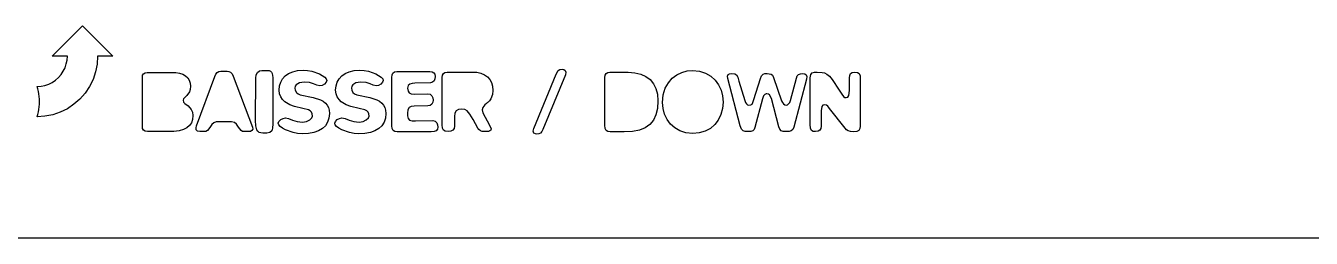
# Model space of a CAD drawing. Header units: metres. Extents: x 1009 to 1353, y 2479 to 2778.
# Drawn here: x 1183.6 to 1268.4, y 2479 to 2493 of the extents above; entities that cross this region are included whole.
import ezdxf

# ---------------------------------------------------------------- set-up
doc = ezdxf.new("R2010")
doc.units = ezdxf.units.M

msp = doc.modelspace()

# ---------------------------------------------------------------- linework, layer by layer
at = {"layer": 'COMPONENT4'}
for p, q in [((1191.256, 2489.596, 0), (1191.276, 2489.745, 0)), ((1191.256, 2486.418, 0), (1191.256, 2489.596, 0)), ((1191.276, 2489.745, 0), (1191.335, 2489.851, 0)), ((1191.335, 2489.851, 0), (1191.434, 2489.915, 0)), ((1191.434, 2489.915, 0), (1191.572, 2489.936, 0)), ((1191.572, 2489.936, 0), (1193.167, 2489.936, 0)), ((1193.167, 2489.936, 0), (1193.46, 2489.922, 0)), ((1193.46, 2489.922, 0), (1193.714, 2489.879, 0)), ((1193.714, 2489.879, 0), (1193.932, 2489.808, 0)), ((1193.932, 2489.808, 0), (1194.112, 2489.708, 0)), ((1194.112, 2489.708, 0), (1194.253, 2489.579, 0)), ((1194.253, 2489.579, 0), (1194.353, 2489.422, 0)), ((1194.833, 2486.406, 0), (1196.041, 2489.667, 0)), ((1196.041, 2489.667, 0), (1196.112, 2489.815, 0)), ((1196.112, 2489.815, 0), (1196.202, 2489.922, 0)), ((1196.202, 2489.922, 0), (1196.311, 2489.985, 0)), ((1196.311, 2489.985, 0), (1196.44, 2490.007, 0)), ((1196.44, 2490.007, 0), (1196.85, 2490.007, 0)), ((1196.85, 2490.007, 0), (1196.97, 2489.991, 0)), ((1196.97, 2489.991, 0), (1197.082, 2489.945, 0)), ((1197.082, 2489.945, 0), (1197.181, 2489.851, 0)), ((1197.181, 2489.851, 0), (1197.261, 2489.69, 0)), ((1197.261, 2489.69, 0), (1198.527, 2486.336, 0)), ((1198.733, 2486.769, 0), (1198.744, 2489.561, 0)), ((1198.744, 2489.561, 0), (1198.775, 2489.778, 0)), ((1198.775, 2489.778, 0), (1198.865, 2489.939, 0)), ((1198.865, 2489.939, 0), (1198.997, 2490.038, 0)), ((1198.997, 2490.038, 0), (1199.155, 2490.071, 0)), ((1199.155, 2490.071, 0), (1199.518, 2490.071, 0)), ((1199.518, 2490.071, 0), (1199.633, 2490.057, 0)), ((1199.633, 2490.057, 0), (1199.72, 2490.015, 0)), ((1199.72, 2490.015, 0), (1199.783, 2489.947, 0)), ((1199.783, 2489.947, 0), (1199.826, 2489.854, 0)), ((1199.826, 2489.854, 0), (1199.864, 2489.596, 0)), ((1199.864, 2489.596, 0), (1199.869, 2489.25, 0)), ((1200.389, 2489.295, 0), (1200.516, 2489.521, 0)), ((1200.516, 2489.521, 0), (1200.691, 2489.711, 0)), ((1200.691, 2489.711, 0), (1200.915, 2489.865, 0)), ((1200.915, 2489.865, 0), (1201.187, 2489.98, 0)), ((1201.187, 2489.98, 0), (1201.506, 2490.053, 0)), ((1201.506, 2490.053, 0), (1201.87, 2490.077, 0)), ((1201.87, 2490.077, 0), (1202.165, 2490.06, 0)), ((1202.165, 2490.06, 0), (1202.451, 2490.009, 0)), ((1202.451, 2490.009, 0), (1202.949, 2489.843, 0)), ((1202.949, 2489.843, 0), (1203.298, 2489.626, 0)), ((1203.298, 2489.626, 0), (1203.397, 2489.513, 0)), ((1203.397, 2489.513, 0), (1203.43, 2489.41, 0)), ((1204.12, 2489.295, 0), (1204.247, 2489.521, 0)), ((1204.247, 2489.521, 0), (1204.422, 2489.711, 0)), ((1204.422, 2489.711, 0), (1204.646, 2489.865, 0)), ((1204.646, 2489.865, 0), (1204.918, 2489.98, 0)), ((1204.918, 2489.98, 0), (1205.237, 2490.053, 0)), ((1205.237, 2490.053, 0), (1205.601, 2490.077, 0)), ((1205.601, 2490.077, 0), (1205.896, 2490.06, 0)), ((1205.896, 2490.06, 0), (1206.181, 2490.009, 0)), ((1206.181, 2490.009, 0), (1206.68, 2489.843, 0)), ((1206.68, 2489.843, 0), (1207.029, 2489.626, 0)), ((1207.029, 2489.626, 0), (1207.128, 2489.513, 0)), ((1207.128, 2489.513, 0), (1207.161, 2489.41, 0)), ((1207.718, 2489.607, 0), (1207.739, 2489.774, 0)), ((1207.718, 2486.424, 0), (1207.718, 2489.607, 0)), ((1207.739, 2489.774, 0), (1207.803, 2489.893, 0)), ((1207.803, 2489.893, 0), (1207.909, 2489.964, 0)), ((1207.909, 2489.964, 0), (1208.058, 2489.988, 0)), ((1208.058, 2489.988, 0), (1210.24, 2489.988, 0)), ((1210.24, 2489.988, 0), (1210.394, 2489.968, 0)), ((1210.394, 2489.968, 0), (1210.504, 2489.909, 0)), ((1210.504, 2489.909, 0), (1210.57, 2489.81, 0)), ((1210.575, 2489.522, 0), (1210.519, 2489.387, 0)), ((1210.57, 2489.81, 0), (1210.592, 2489.671, 0)), ((1210.592, 2489.671, 0), (1210.575, 2489.522, 0)), ((1211.048, 2489.608, 0), (1211.068, 2489.762, 0)), ((1211.048, 2486.477, 0), (1211.048, 2489.608, 0)), ((1211.068, 2489.762, 0), (1211.13, 2489.872, 0)), ((1211.13, 2489.872, 0), (1211.233, 2489.938, 0)), ((1211.233, 2489.938, 0), (1211.377, 2489.96, 0)), ((1211.377, 2489.96, 0), (1213.031, 2489.96, 0)), ((1213.031, 2489.96, 0), (1213.341, 2489.94, 0)), ((1213.341, 2489.94, 0), (1213.613, 2489.882, 0)), ((1213.613, 2489.882, 0), (1213.848, 2489.785, 0)), ((1213.848, 2489.785, 0), (1214.045, 2489.649, 0)), ((1214.045, 2489.649, 0), (1214.202, 2489.476, 0)), ((1214.202, 2489.476, 0), (1214.314, 2489.269, 0)), ((1217.1, 2486.249, 0), (1218.578, 2489.814, 0)), ((1219.188, 2489.767, 0), (1217.698, 2486.167, 0)), ((1218.578, 2489.814, 0), (1218.719, 2490.051, 0)), ((1218.719, 2490.051, 0), (1218.824, 2490.128, 0)), ((1218.824, 2490.128, 0), (1218.965, 2490.154, 0)), ((1218.965, 2490.154, 0), (1219.079, 2490.133, 0)), ((1219.079, 2490.133, 0), (1219.173, 2490.066, 0)), ((1219.173, 2490.066, 0), (1219.22, 2489.946, 0)), ((1219.22, 2489.946, 0), (1219.188, 2489.767, 0)), ((1221.796, 2489.596, 0), (1221.816, 2489.75, 0)), ((1221.796, 2486.465, 0), (1221.796, 2489.596, 0)), ((1221.816, 2489.75, 0), (1221.878, 2489.86, 0)), ((1221.878, 2489.86, 0), (1221.98, 2489.926, 0)), ((1221.98, 2489.926, 0), (1222.124, 2489.948, 0)), ((1222.124, 2489.948, 0), (1223.332, 2489.948, 0)), ((1223.332, 2489.948, 0), (1223.774, 2489.917, 0)), ((1223.774, 2489.917, 0), (1224.163, 2489.826, 0)), ((1224.163, 2489.826, 0), (1224.498, 2489.674, 0)), ((1224.498, 2489.674, 0), (1224.78, 2489.461, 0)), ((1224.78, 2489.461, 0), (1225.004, 2489.192, 0)), ((1225.987, 2489.257, 0), (1226.242, 2489.549, 0)), ((1226.242, 2489.549, 0), (1226.541, 2489.774, 0)), ((1226.541, 2489.774, 0), (1226.875, 2489.933, 0)), ((1226.875, 2489.933, 0), (1227.227, 2490.028, 0)), ((1227.227, 2490.028, 0), (1227.579, 2490.06, 0)), ((1227.579, 2490.06, 0), (1228.042, 2490.016, 0)), ((1228.042, 2490.016, 0), (1228.446, 2489.887, 0)), ((1228.446, 2489.887, 0), (1228.792, 2489.685, 0)), ((1228.792, 2489.685, 0), (1229.077, 2489.426, 0)), ((1229.884, 2489.687, 0), (1229.929, 2489.789, 0)), ((1229.9, 2489.537, 0), (1229.884, 2489.687, 0)), ((1230.721, 2486.406, 0), (1229.9, 2489.537, 0)), ((1229.929, 2489.789, 0), (1230.031, 2489.846, 0)), ((1230.031, 2489.846, 0), (1230.182, 2489.865, 0)), ((1230.182, 2489.865, 0), (1230.366, 2489.847, 0)), ((1230.366, 2489.847, 0), (1230.489, 2489.774, 0)), ((1230.489, 2489.774, 0), (1230.572, 2489.616, 0)), ((1230.572, 2489.616, 0), (1230.639, 2489.349, 0)), ((1231.624, 2488.141, 0), (1232.07, 2489.525, 0)), ((1232.07, 2489.525, 0), (1232.143, 2489.715, 0)), ((1232.143, 2489.715, 0), (1232.24, 2489.818, 0)), ((1232.24, 2489.818, 0), (1232.363, 2489.859, 0)), ((1232.363, 2489.859, 0), (1232.515, 2489.865, 0)), ((1232.515, 2489.865, 0), (1232.765, 2489.821, 0)), ((1232.765, 2489.821, 0), (1232.859, 2489.745, 0)), ((1232.859, 2489.745, 0), (1232.926, 2489.607, 0)), ((1232.926, 2489.607, 0), (1233.465, 2488.07, 0)), ((1234.04, 2488.094, 0), (1234.439, 2489.56, 0)), ((1235.107, 2489.49, 0), (1234.275, 2486.324, 0)), ((1234.439, 2489.56, 0), (1234.498, 2489.715, 0)), ((1234.498, 2489.715, 0), (1234.583, 2489.806, 0)), ((1234.583, 2489.806, 0), (1234.698, 2489.85, 0)), ((1234.698, 2489.85, 0), (1234.849, 2489.865, 0)), ((1234.849, 2489.865, 0), (1234.998, 2489.844, 0)), ((1234.998, 2489.844, 0), (1235.093, 2489.78, 0)), ((1235.093, 2489.78, 0), (1235.13, 2489.665, 0)), ((1235.13, 2489.665, 0), (1235.107, 2489.49, 0)), ((1235.354, 2489.573, 0), (1235.389, 2489.79, 0)), ((1235.354, 2486.5, 0), (1235.354, 2489.573, 0)), ((1235.389, 2489.79, 0), (1235.486, 2489.901, 0)), ((1235.486, 2489.901, 0), (1235.629, 2489.942, 0)), ((1235.629, 2489.942, 0), (1235.799, 2489.948, 0)), ((1235.799, 2489.948, 0), (1236.145, 2489.936, 0)), ((1236.145, 2489.936, 0), (1236.299, 2489.901, 0)), ((1236.299, 2489.901, 0), (1236.458, 2489.819, 0)), ((1236.458, 2489.819, 0), (1236.626, 2489.678, 0)), ((1236.626, 2489.678, 0), (1236.809, 2489.467, 0)), ((1236.809, 2489.467, 0), (1237.269, 2488.757, 0)), ((1237.942, 2489.572, 0), (1237.961, 2489.737, 0)), ((1237.948, 2488.745, 0), (1237.942, 2489.572, 0)), ((1237.961, 2489.737, 0), (1238.019, 2489.854, 0)), ((1238.019, 2489.854, 0), (1238.12, 2489.924, 0)), ((1238.12, 2489.924, 0), (1238.271, 2489.948, 0)), ((1238.271, 2489.948, 0), (1238.465, 2489.927, 0)), ((1238.465, 2489.927, 0), (1238.585, 2489.854, 0)), ((1238.585, 2489.854, 0), (1238.644, 2489.707, 0)), ((1238.644, 2489.707, 0), (1238.658, 2489.467, 0)), ((1238.658, 2489.467, 0), (1238.658, 2486.394, 0)), ((1194.358, 2488.646, 0), (1194.194, 2488.423, 0)), ((1194.353, 2489.422, 0), (1194.414, 2489.236, 0)), ((1194.415, 2488.808, 0), (1194.358, 2488.646, 0)), ((1194.414, 2489.236, 0), (1194.434, 2489.022, 0)), ((1194.434, 2489.022, 0), (1194.415, 2488.808, 0)), ((1199.869, 2489.25, 0), (1199.869, 2486.541, 0)), ((1200.287, 2488.765, 0), (1200.312, 2489.041, 0)), ((1200.314, 2488.524, 0), (1200.287, 2488.765, 0)), ((1200.312, 2489.041, 0), (1200.389, 2489.295, 0)), ((1201.348, 2489.025, 0), (1201.325, 2488.899, 0)), ((1201.325, 2488.899, 0), (1201.35, 2488.754, 0)), ((1201.418, 2489.119, 0), (1201.348, 2489.025, 0)), ((1201.35, 2488.754, 0), (1201.424, 2488.621, 0)), ((1201.63, 2489.24, 0), (1201.418, 2489.119, 0)), ((1201.424, 2488.621, 0), (1201.539, 2488.518, 0)), ((1201.935, 2489.298, 0), (1201.63, 2489.24, 0)), ((1202.298, 2489.26, 0), (1201.935, 2489.298, 0)), ((1202.559, 2489.172, 0), (1202.298, 2489.26, 0)), ((1202.767, 2489.084, 0), (1202.559, 2489.172, 0)), ((1202.972, 2489.046, 0), (1202.767, 2489.084, 0)), ((1203.122, 2489.078, 0), (1202.972, 2489.046, 0)), ((1203.272, 2489.163, 0), (1203.122, 2489.078, 0)), ((1203.386, 2489.281, 0), (1203.272, 2489.163, 0)), ((1203.43, 2489.41, 0), (1203.386, 2489.281, 0)), ((1204.018, 2488.765, 0), (1204.043, 2489.041, 0)), ((1204.045, 2488.524, 0), (1204.018, 2488.765, 0)), ((1204.043, 2489.041, 0), (1204.12, 2489.295, 0)), ((1205.079, 2489.025, 0), (1205.056, 2488.899, 0)), ((1205.056, 2488.899, 0), (1205.08, 2488.754, 0)), ((1205.149, 2489.119, 0), (1205.079, 2489.025, 0)), ((1205.08, 2488.754, 0), (1205.155, 2488.621, 0)), ((1205.36, 2489.24, 0), (1205.149, 2489.119, 0)), ((1205.155, 2488.621, 0), (1205.27, 2488.518, 0)), ((1205.665, 2489.298, 0), (1205.36, 2489.24, 0)), ((1206.029, 2489.26, 0), (1205.665, 2489.298, 0)), ((1206.29, 2489.172, 0), (1206.029, 2489.26, 0)), ((1206.498, 2489.084, 0), (1206.29, 2489.172, 0)), ((1206.703, 2489.046, 0), (1206.498, 2489.084, 0)), ((1206.853, 2489.078, 0), (1206.703, 2489.046, 0)), ((1207.002, 2489.163, 0), (1206.853, 2489.078, 0)), ((1207.117, 2489.281, 0), (1207.002, 2489.163, 0)), ((1207.161, 2489.41, 0), (1207.117, 2489.281, 0)), ((1208.81, 2489.064, 0), (1208.769, 2488.886, 0)), ((1208.769, 2488.886, 0), (1208.795, 2488.699, 0)), ((1208.795, 2488.699, 0), (1208.874, 2488.583, 0)), ((1208.915, 2489.167, 0), (1208.81, 2489.064, 0)), ((1208.874, 2488.583, 0), (1209.01, 2488.524, 0)), ((1209.068, 2489.214, 0), (1208.915, 2489.167, 0)), ((1209.255, 2489.226, 0), (1209.068, 2489.214, 0)), ((1210.27, 2489.249, 0), (1209.255, 2489.226, 0)), ((1210.419, 2489.287, 0), (1210.27, 2489.249, 0)), ((1210.519, 2489.387, 0), (1210.419, 2489.287, 0)), ((1214.314, 2489.269, 0), (1214.381, 2489.028, 0)), ((1214.403, 2488.752, 0), (1214.368, 2488.47, 0)), ((1214.381, 2489.028, 0), (1214.403, 2488.752, 0)), ((1225.004, 2489.192, 0), (1225.163, 2488.871, 0)), ((1225.163, 2488.871, 0), (1225.259, 2488.497, 0)), ((1225.652, 2488.464, 0), (1225.784, 2488.896, 0)), ((1225.784, 2488.896, 0), (1225.987, 2489.257, 0)), ((1229.077, 2489.426, 0), (1229.301, 2489.117, 0)), ((1229.301, 2489.117, 0), (1229.464, 2488.764, 0)), ((1229.464, 2488.764, 0), (1229.563, 2488.381, 0)), ((1230.639, 2489.349, 0), (1231.026, 2488.094, 0)), ((1237.269, 2488.757, 0), (1237.43, 2488.49, 0)), ((1237.898, 2488.408, 0), (1237.948, 2488.745, 0)), ((1193.972, 2488.191, 0), (1193.953, 2488.095, 0)), ((1193.953, 2488.095, 0), (1193.978, 2487.98, 0)), ((1194.03, 2488.268, 0), (1193.972, 2488.191, 0)), ((1193.978, 2487.98, 0), (1194.053, 2487.893, 0)), ((1194.194, 2488.423, 0), (1194.03, 2488.268, 0)), ((1194.053, 2487.893, 0), (1194.27, 2487.732, 0)), ((1200.395, 2488.319, 0), (1200.314, 2488.524, 0)), ((1200.515, 2488.146, 0), (1200.395, 2488.319, 0)), ((1200.659, 2488.002, 0), (1200.515, 2488.146, 0)), ((1200.987, 2487.794, 0), (1200.659, 2488.002, 0)), ((1201.295, 2487.68, 0), (1200.987, 2487.794, 0)), ((1201.539, 2488.518, 0), (1201.682, 2488.46, 0)), ((1201.682, 2488.46, 0), (1202.539, 2488.284, 0)), ((1202.539, 2488.284, 0), (1203.009, 2488.133, 0)), ((1203.009, 2488.133, 0), (1203.193, 2488.034, 0)), ((1203.193, 2488.034, 0), (1203.342, 2487.917, 0)), ((1203.342, 2487.917, 0), (1203.457, 2487.781, 0)), ((1203.457, 2487.781, 0), (1203.54, 2487.62, 0)), ((1204.126, 2488.319, 0), (1204.045, 2488.524, 0)), ((1204.246, 2488.146, 0), (1204.126, 2488.319, 0)), ((1204.39, 2488.002, 0), (1204.246, 2488.146, 0)), ((1204.718, 2487.794, 0), (1204.39, 2488.002, 0)), ((1205.026, 2487.68, 0), (1204.718, 2487.794, 0)), ((1205.27, 2488.518, 0), (1205.413, 2488.46, 0)), ((1205.413, 2488.46, 0), (1206.269, 2488.284, 0)), ((1206.269, 2488.284, 0), (1206.74, 2488.133, 0)), ((1206.74, 2488.133, 0), (1206.924, 2488.034, 0)), ((1206.924, 2488.034, 0), (1207.073, 2487.917, 0)), ((1207.073, 2487.917, 0), (1207.188, 2487.781, 0)), ((1207.188, 2487.781, 0), (1207.271, 2487.62, 0)), ((1209.01, 2488.524, 0), (1209.208, 2488.504, 0)), ((1209.208, 2488.504, 0), (1210.094, 2488.528, 0)), ((1210.094, 2487.737, 0), (1209.208, 2487.714, 0)), ((1210.094, 2488.528, 0), (1210.25, 2488.495, 0)), ((1210.25, 2487.765, 0), (1210.094, 2487.737, 0)), ((1210.25, 2488.495, 0), (1210.367, 2488.399, 0)), ((1210.367, 2487.849, 0), (1210.25, 2487.765, 0)), ((1210.367, 2488.399, 0), (1210.439, 2488.263, 0)), ((1210.439, 2487.97, 0), (1210.367, 2487.849, 0)), ((1210.439, 2488.263, 0), (1210.463, 2488.112, 0)), ((1210.463, 2488.112, 0), (1210.439, 2487.97, 0)), ((1213.875, 2487.802, 0), (1213.735, 2487.626, 0)), ((1213.987, 2487.887, 0), (1213.875, 2487.802, 0)), ((1214.051, 2487.943, 0), (1213.987, 2487.887, 0)), ((1214.086, 2487.978, 0), (1214.051, 2487.943, 0)), ((1214.166, 2488.063, 0), (1214.086, 2487.978, 0)), ((1214.262, 2488.201, 0), (1214.166, 2488.063, 0)), ((1214.368, 2488.47, 0), (1214.262, 2488.201, 0)), ((1225.259, 2488.497, 0), (1225.29, 2488.072, 0)), ((1225.29, 2488.072, 0), (1225.259, 2487.565, 0)), ((1225.608, 2487.96, 0), (1225.652, 2488.464, 0)), ((1225.641, 2487.564, 0), (1225.608, 2487.96, 0)), ((1229.596, 2487.984, 0), (1229.56, 2487.55, 0)), ((1229.563, 2488.381, 0), (1229.596, 2487.984, 0)), ((1231.026, 2488.094, 0), (1231.071, 2487.959, 0)), ((1231.071, 2487.959, 0), (1231.134, 2487.859, 0)), ((1231.134, 2487.859, 0), (1231.211, 2487.798, 0)), ((1231.211, 2487.798, 0), (1231.296, 2487.777, 0)), ((1231.296, 2487.777, 0), (1231.422, 2487.789, 0)), ((1231.422, 2487.789, 0), (1231.507, 2487.836, 0)), ((1231.507, 2487.836, 0), (1231.568, 2487.944, 0)), ((1231.568, 2487.944, 0), (1231.624, 2488.141, 0)), ((1232.199, 2488.201, 0), (1231.695, 2486.312, 0)), ((1232.269, 2488.385, 0), (1232.199, 2488.201, 0)), ((1232.354, 2488.485, 0), (1232.269, 2488.385, 0)), ((1232.433, 2488.523, 0), (1232.354, 2488.485, 0)), ((1232.492, 2488.529, 0), (1232.433, 2488.523, 0)), ((1232.585, 2488.508, 0), (1232.492, 2488.529, 0)), ((1232.665, 2488.447, 0), (1232.585, 2488.508, 0)), ((1232.785, 2488.212, 0), (1232.665, 2488.447, 0)), ((1233.278, 2486.348, 0), (1232.785, 2488.212, 0)), ((1233.465, 2488.07, 0), (1233.512, 2487.949, 0)), ((1233.512, 2487.949, 0), (1233.58, 2487.856, 0)), ((1233.58, 2487.856, 0), (1233.664, 2487.797, 0)), ((1233.664, 2487.797, 0), (1233.759, 2487.777, 0)), ((1233.759, 2487.777, 0), (1233.844, 2487.798, 0)), ((1233.844, 2487.798, 0), (1233.926, 2487.859, 0)), ((1233.926, 2487.859, 0), (1233.994, 2487.959, 0)), ((1233.994, 2487.959, 0), (1234.04, 2488.094, 0)), ((1236.186, 2487.777, 0), (1236.114, 2487.684, 0)), ((1236.316, 2487.808, 0), (1236.186, 2487.777, 0)), ((1236.415, 2487.778, 0), (1236.316, 2487.808, 0)), ((1236.503, 2487.708, 0), (1236.415, 2487.778, 0)), ((1237.43, 2488.49, 0), (1237.544, 2488.346, 0)), ((1237.544, 2488.346, 0), (1237.629, 2488.287, 0)), ((1237.629, 2488.287, 0), (1237.714, 2488.276, 0)), ((1237.714, 2488.276, 0), (1237.827, 2488.309, 0)), ((1237.827, 2488.309, 0), (1237.898, 2488.408, 0)), ((1194.27, 2487.732, 0), (1194.487, 2487.5, 0)), ((1194.487, 2487.5, 0), (1194.562, 2487.325, 0)), ((1194.562, 2487.325, 0), (1194.587, 2487.086, 0)), ((1194.587, 2487.086, 0), (1194.564, 2486.831, 0)), ((1200.392, 2486.821, 0), (1200.545, 2486.903, 0)), ((1200.545, 2486.903, 0), (1200.697, 2486.935, 0)), ((1200.697, 2486.935, 0), (1200.914, 2486.891, 0)), ((1200.914, 2486.891, 0), (1201.172, 2486.797, 0)), ((1201.847, 2487.557, 0), (1201.295, 2487.68, 0)), ((1202.219, 2487.463, 0), (1201.847, 2487.557, 0)), ((1202.343, 2487.4, 0), (1202.219, 2487.463, 0)), ((1202.31, 2486.809, 0), (1202.445, 2486.938, 0)), ((1202.427, 2487.319, 0), (1202.343, 2487.4, 0)), ((1202.475, 2487.207, 0), (1202.427, 2487.319, 0)), ((1202.445, 2486.938, 0), (1202.492, 2487.052, 0)), ((1202.492, 2487.052, 0), (1202.475, 2487.207, 0)), ((1203.577, 2486.92, 0), (1203.489, 2486.651, 0)), ((1203.54, 2487.62, 0), (1203.589, 2487.436, 0)), ((1203.606, 2487.228, 0), (1203.577, 2486.92, 0)), ((1203.589, 2487.436, 0), (1203.606, 2487.228, 0)), ((1204.123, 2486.821, 0), (1204.276, 2486.903, 0)), ((1204.276, 2486.903, 0), (1204.428, 2486.935, 0)), ((1204.428, 2486.935, 0), (1204.645, 2486.891, 0)), ((1204.645, 2486.891, 0), (1204.903, 2486.797, 0)), ((1205.577, 2487.557, 0), (1205.026, 2487.68, 0)), ((1205.95, 2487.463, 0), (1205.577, 2487.557, 0)), ((1206.074, 2487.4, 0), (1205.95, 2487.463, 0)), ((1206.041, 2486.809, 0), (1206.176, 2486.938, 0)), ((1206.158, 2487.319, 0), (1206.074, 2487.4, 0)), ((1206.206, 2487.207, 0), (1206.158, 2487.319, 0)), ((1206.176, 2486.938, 0), (1206.222, 2487.052, 0)), ((1206.222, 2487.052, 0), (1206.206, 2487.207, 0)), ((1207.307, 2486.92, 0), (1207.22, 2486.651, 0)), ((1207.271, 2487.62, 0), (1207.32, 2487.436, 0)), ((1207.337, 2487.228, 0), (1207.307, 2486.92, 0)), ((1207.32, 2487.436, 0), (1207.337, 2487.228, 0)), ((1208.783, 2487.476, 0), (1208.757, 2487.245, 0)), ((1208.757, 2487.245, 0), (1208.757, 2487.081, 0)), ((1208.757, 2487.081, 0), (1208.795, 2486.893, 0)), ((1208.863, 2487.617, 0), (1208.783, 2487.476, 0)), ((1208.795, 2486.893, 0), (1208.901, 2486.788, 0)), ((1209.002, 2487.69, 0), (1208.863, 2487.617, 0)), ((1209.208, 2487.714, 0), (1209.002, 2487.69, 0)), ((1211.888, 2487.25, 0), (1211.858, 2487.039, 0)), ((1211.858, 2487.039, 0), (1211.858, 2486.383, 0)), ((1211.978, 2487.4, 0), (1211.888, 2487.25, 0)), ((1212.129, 2487.49, 0), (1211.978, 2487.4, 0)), ((1212.339, 2487.52, 0), (1212.129, 2487.49, 0)), ((1212.538, 2487.494, 0), (1212.339, 2487.52, 0)), ((1212.705, 2487.394, 0), (1212.538, 2487.494, 0)), ((1212.875, 2487.183, 0), (1212.705, 2487.394, 0)), ((1213.09, 2486.828, 0), (1212.875, 2487.183, 0)), ((1213.735, 2487.626, 0), (1213.688, 2487.473, 0)), ((1213.688, 2487.473, 0), (1213.735, 2487.262, 0)), ((1213.735, 2487.262, 0), (1214.18, 2486.465, 0)), ((1225.164, 2487.136, 0), (1225.002, 2486.782, 0)), ((1225.259, 2487.565, 0), (1225.164, 2487.136, 0)), ((1225.737, 2487.183, 0), (1225.641, 2487.564, 0)), ((1225.898, 2486.834, 0), (1225.737, 2487.183, 0)), ((1229.452, 2487.151, 0), (1229.279, 2486.796, 0)), ((1229.56, 2487.55, 0), (1229.452, 2487.151, 0)), ((1236.114, 2487.684, 0), (1236.07, 2487.409, 0)), ((1236.07, 2487.409, 0), (1236.07, 2486.394, 0)), ((1236.574, 2487.623, 0), (1236.503, 2487.708, 0)), ((1236.62, 2487.55, 0), (1236.574, 2487.623, 0)), ((1237.663, 2486.265, 0), (1236.62, 2487.55, 0)), ((1191.275, 2486.238, 0), (1191.256, 2486.418, 0)), ((1191.332, 2486.119, 0), (1191.275, 2486.238, 0)), ((1191.436, 2486.053, 0), (1191.332, 2486.119, 0)), ((1191.596, 2486.031, 0), (1191.436, 2486.053, 0)), ((1193.335, 2486.046, 0), (1192.921, 2486.031, 0)), ((1193.684, 2486.092, 0), (1193.335, 2486.046, 0)), ((1193.972, 2486.172, 0), (1193.684, 2486.092, 0)), ((1194.202, 2486.286, 0), (1193.972, 2486.172, 0)), ((1194.377, 2486.434, 0), (1194.202, 2486.286, 0)), ((1194.496, 2486.614, 0), (1194.377, 2486.434, 0)), ((1194.564, 2486.831, 0), (1194.496, 2486.614, 0)), ((1194.804, 2486.274, 0), (1194.833, 2486.406, 0)), ((1194.815, 2486.154, 0), (1194.804, 2486.274, 0)), ((1194.889, 2486.066, 0), (1194.815, 2486.154, 0)), ((1195.044, 2486.031, 0), (1194.889, 2486.066, 0)), ((1195.443, 2486.048, 0), (1195.279, 2486.031, 0)), ((1195.548, 2486.098, 0), (1195.443, 2486.048, 0)), ((1195.712, 2486.301, 0), (1195.548, 2486.098, 0)), ((1195.853, 2486.506, 0), (1195.712, 2486.301, 0)), ((1195.985, 2486.62, 0), (1195.853, 2486.506, 0)), ((1196.138, 2486.667, 0), (1195.985, 2486.62, 0)), ((1196.346, 2486.676, 0), (1196.138, 2486.667, 0)), ((1196.791, 2486.676, 0), (1196.346, 2486.676, 0)), ((1197.14, 2486.667, 0), (1196.791, 2486.676, 0)), ((1197.331, 2486.629, 0), (1197.14, 2486.667, 0)), ((1197.475, 2486.532, 0), (1197.331, 2486.629, 0)), ((1197.601, 2486.336, 0), (1197.475, 2486.532, 0)), ((1197.785, 2486.098, 0), (1197.601, 2486.336, 0)), ((1197.876, 2486.048, 0), (1197.785, 2486.098, 0)), ((1197.976, 2486.031, 0), (1197.876, 2486.048, 0)), ((1198.386, 2486.049, 0), (1198.257, 2486.031, 0)), ((1198.492, 2486.104, 0), (1198.386, 2486.049, 0)), ((1198.548, 2486.199, 0), (1198.492, 2486.104, 0)), ((1198.527, 2486.336, 0), (1198.548, 2486.199, 0)), ((1198.75, 2486.409, 0), (1198.733, 2486.769, 0)), ((1198.821, 2486.148, 0), (1198.75, 2486.409, 0)), ((1198.884, 2486.055, 0), (1198.821, 2486.148, 0)), ((1198.967, 2485.986, 0), (1198.884, 2486.055, 0)), ((1199.796, 2486.08, 0), (1199.681, 2485.968, 0)), ((1199.851, 2486.27, 0), (1199.796, 2486.08, 0)), ((1199.869, 2486.541, 0), (1199.851, 2486.27, 0)), ((1200.228, 2486.583, 0), (1200.275, 2486.706, 0)), ((1200.26, 2486.487, 0), (1200.228, 2486.583, 0)), ((1200.354, 2486.375, 0), (1200.26, 2486.487, 0)), ((1200.275, 2486.706, 0), (1200.392, 2486.821, 0)), ((1200.503, 2486.258, 0), (1200.354, 2486.375, 0)), ((1200.697, 2486.149, 0), (1200.503, 2486.258, 0)), ((1201.204, 2485.967, 0), (1200.697, 2486.149, 0)), ((1201.172, 2486.797, 0), (1201.477, 2486.703, 0)), ((1201.477, 2486.703, 0), (1201.835, 2486.659, 0)), ((1201.835, 2486.659, 0), (1202.102, 2486.703, 0)), ((1202.102, 2486.703, 0), (1202.31, 2486.809, 0)), ((1202.882, 2486.083, 0), (1202.577, 2485.976, 0)), ((1203.14, 2486.231, 0), (1202.882, 2486.083, 0)), ((1203.344, 2486.421, 0), (1203.14, 2486.231, 0)), ((1203.489, 2486.651, 0), (1203.344, 2486.421, 0)), ((1203.959, 2486.583, 0), (1204.006, 2486.706, 0)), ((1203.99, 2486.487, 0), (1203.959, 2486.583, 0)), ((1204.085, 2486.375, 0), (1203.99, 2486.487, 0)), ((1204.006, 2486.706, 0), (1204.123, 2486.821, 0)), ((1204.234, 2486.258, 0), (1204.085, 2486.375, 0)), ((1204.428, 2486.149, 0), (1204.234, 2486.258, 0)), ((1204.935, 2485.967, 0), (1204.428, 2486.149, 0)), ((1204.903, 2486.797, 0), (1205.208, 2486.703, 0)), ((1205.208, 2486.703, 0), (1205.566, 2486.659, 0)), ((1205.566, 2486.659, 0), (1205.832, 2486.703, 0)), ((1205.832, 2486.703, 0), (1206.041, 2486.809, 0)), ((1206.613, 2486.083, 0), (1206.308, 2485.976, 0)), ((1206.87, 2486.231, 0), (1206.613, 2486.083, 0)), ((1207.074, 2486.421, 0), (1206.87, 2486.231, 0)), ((1207.22, 2486.651, 0), (1207.074, 2486.421, 0)), ((1207.74, 2486.234, 0), (1207.718, 2486.424, 0)), ((1207.806, 2486.108, 0), (1207.74, 2486.234, 0)), ((1207.919, 2486.037, 0), (1207.806, 2486.108, 0)), ((1208.082, 2486.014, 0), (1207.919, 2486.037, 0)), ((1208.901, 2486.788, 0), (1209.065, 2486.744, 0)), ((1209.065, 2486.744, 0), (1209.279, 2486.735, 0)), ((1209.279, 2486.735, 0), (1210.434, 2486.758, 0)), ((1210.434, 2486.758, 0), (1210.586, 2486.723, 0)), ((1210.657, 2486.09, 0), (1210.518, 2486.033, 0)), ((1210.586, 2486.723, 0), (1210.689, 2486.617, 0)), ((1210.741, 2486.185, 0), (1210.657, 2486.09, 0)), ((1210.689, 2486.617, 0), (1210.749, 2486.472, 0)), ((1210.768, 2486.319, 0), (1210.741, 2486.185, 0)), ((1210.749, 2486.472, 0), (1210.768, 2486.319, 0)), ((1211.069, 2486.256, 0), (1211.048, 2486.477, 0)), ((1211.133, 2486.122, 0), (1211.069, 2486.256, 0)), ((1211.254, 2486.054, 0), (1211.133, 2486.122, 0)), ((1211.447, 2486.031, 0), (1211.254, 2486.054, 0)), ((1211.627, 2486.053, 0), (1211.447, 2486.031, 0)), ((1211.755, 2486.119, 0), (1211.627, 2486.053, 0)), ((1211.832, 2486.229, 0), (1211.755, 2486.119, 0)), ((1211.858, 2486.383, 0), (1211.832, 2486.229, 0)), ((1213.406, 2486.265, 0), (1213.09, 2486.828, 0)), ((1213.482, 2486.163, 0), (1213.406, 2486.265, 0)), ((1213.579, 2486.09, 0), (1213.482, 2486.163, 0)), ((1213.699, 2486.046, 0), (1213.579, 2486.09, 0)), ((1213.84, 2486.031, 0), (1213.699, 2486.046, 0)), ((1214.108, 2486.043, 0), (1213.969, 2486.031, 0)), ((1214.207, 2486.078, 0), (1214.108, 2486.043, 0)), ((1214.18, 2486.465, 0), (1214.286, 2486.219, 0)), ((1214.266, 2486.136, 0), (1214.207, 2486.078, 0)), ((1214.286, 2486.219, 0), (1214.266, 2486.136, 0)), ((1217.056, 2486.058, 0), (1217.1, 2486.249, 0)), ((1217.106, 2485.941, 0), (1217.056, 2486.058, 0)), ((1217.698, 2486.167, 0), (1217.627, 2486.033, 0)), ((1221.815, 2486.244, 0), (1221.796, 2486.465, 0)), ((1221.875, 2486.11, 0), (1221.815, 2486.244, 0)), ((1221.982, 2486.042, 0), (1221.875, 2486.11, 0)), ((1222.147, 2486.019, 0), (1221.982, 2486.042, 0)), ((1223.608, 2486.049, 0), (1223.062, 2486.019, 0)), ((1224.071, 2486.137, 0), (1223.608, 2486.049, 0)), ((1224.456, 2486.286, 0), (1224.071, 2486.137, 0)), ((1224.766, 2486.5, 0), (1224.456, 2486.286, 0)), ((1225.002, 2486.782, 0), (1224.766, 2486.5, 0)), ((1226.121, 2486.529, 0), (1225.898, 2486.834, 0)), ((1226.405, 2486.276, 0), (1226.121, 2486.529, 0)), ((1226.746, 2486.078, 0), (1226.405, 2486.276, 0)), ((1227.145, 2485.95, 0), (1226.746, 2486.078, 0)), ((1228.417, 2486.063, 0), (1228.029, 2485.947, 0)), ((1228.76, 2486.249, 0), (1228.417, 2486.063, 0)), ((1229.048, 2486.494, 0), (1228.76, 2486.249, 0)), ((1229.279, 2486.796, 0), (1229.048, 2486.494, 0)), ((1230.806, 2486.195, 0), (1230.721, 2486.406, 0)), ((1230.92, 2486.084, 0), (1230.806, 2486.195, 0)), ((1231.061, 2486.04, 0), (1230.92, 2486.084, 0)), ((1231.225, 2486.031, 0), (1231.061, 2486.04, 0)), ((1231.419, 2486.043, 0), (1231.225, 2486.031, 0)), ((1231.554, 2486.087, 0), (1231.419, 2486.043, 0)), ((1231.639, 2486.175, 0), (1231.554, 2486.087, 0)), ((1231.695, 2486.312, 0), (1231.639, 2486.175, 0)), ((1233.344, 2486.187, 0), (1233.278, 2486.348, 0)), ((1233.436, 2486.092, 0), (1233.344, 2486.187, 0)), ((1233.575, 2486.046, 0), (1233.436, 2486.092, 0)), ((1233.782, 2486.031, 0), (1233.575, 2486.046, 0)), ((1233.958, 2486.043, 0), (1233.782, 2486.031, 0)), ((1234.099, 2486.081, 0), (1233.958, 2486.043, 0)), ((1234.204, 2486.166, 0), (1234.099, 2486.081, 0)), ((1234.275, 2486.324, 0), (1234.204, 2486.166, 0)), ((1235.372, 2486.257, 0), (1235.354, 2486.5, 0)), ((1235.433, 2486.116, 0), (1235.372, 2486.257, 0)), ((1235.542, 2486.048, 0), (1235.433, 2486.116, 0)), ((1235.706, 2486.031, 0), (1235.542, 2486.048, 0)), ((1235.88, 2486.053, 0), (1235.706, 2486.031, 0)), ((1235.991, 2486.119, 0), (1235.88, 2486.053, 0)), ((1236.05, 2486.232, 0), (1235.991, 2486.119, 0)), ((1236.07, 2486.394, 0), (1236.05, 2486.232, 0)), ((1237.747, 2486.158, 0), (1237.663, 2486.265, 0)), ((1237.859, 2486.081, 0), (1237.747, 2486.158, 0)), ((1238.01, 2486.034, 0), (1237.859, 2486.081, 0)), ((1238.434, 2486.042, 0), (1238.213, 2486.019, 0)), ((1238.568, 2486.113, 0), (1238.434, 2486.042, 0)), ((1238.636, 2486.23, 0), (1238.568, 2486.113, 0)), ((1238.658, 2486.394, 0), (1238.636, 2486.23, 0)), ((1192.921, 2486.031, 0), (1191.596, 2486.031, 0)), ((1195.279, 2486.031, 0), (1195.044, 2486.031, 0)), ((1198.257, 2486.031, 0), (1197.976, 2486.031, 0)), ((1199.076, 2485.945, 0), (1198.967, 2485.986, 0)), ((1199.213, 2485.931, 0), (1199.076, 2485.945, 0)), ((1199.483, 2485.931, 0), (1199.213, 2485.931, 0)), ((1199.681, 2485.968, 0), (1199.483, 2485.931, 0)), ((1201.504, 2485.91, 0), (1201.204, 2485.967, 0)), ((1201.823, 2485.891, 0), (1201.504, 2485.91, 0)), ((1202.224, 2485.912, 0), (1201.823, 2485.891, 0)), ((1202.577, 2485.976, 0), (1202.224, 2485.912, 0)), ((1205.235, 2485.91, 0), (1204.935, 2485.967, 0)), ((1205.554, 2485.891, 0), (1205.235, 2485.91, 0)), ((1205.955, 2485.912, 0), (1205.554, 2485.891, 0)), ((1206.308, 2485.976, 0), (1205.955, 2485.912, 0)), ((1210.323, 2486.014, 0), (1208.082, 2486.014, 0)), ((1210.518, 2486.033, 0), (1210.323, 2486.014, 0)), ((1213.969, 2486.031, 0), (1213.84, 2486.031, 0)), ((1217.203, 2485.879, 0), (1217.106, 2485.941, 0)), ((1217.3, 2485.862, 0), (1217.203, 2485.879, 0)), ((1217.428, 2485.881, 0), (1217.3, 2485.862, 0)), ((1217.537, 2485.938, 0), (1217.428, 2485.881, 0)), ((1217.627, 2486.033, 0), (1217.537, 2485.938, 0)), ((1223.062, 2486.019, 0), (1222.147, 2486.019, 0)), ((1227.602, 2485.908, 0), (1227.145, 2485.95, 0)), ((1228.029, 2485.947, 0), (1227.602, 2485.908, 0)), ((1238.213, 2486.019, 0), (1238.01, 2486.034, 0))]:
    msp.add_line(p, q, dxfattribs=at)
at = {"layer": 'COMPONENT7'}
for p, q in [((1185.305, 2491.008, 0), (1187.305, 2493.008, 0)), ((1187.305, 2493.008, 0), (1189.305, 2491.008, 0)), ((1186.305, 2491.008, 0), (1185.305, 2491.008, 0)), ((1186.153, 2490.242, 0), (1186.237, 2490.49, 0)), ((1186.237, 2490.49, 0), (1186.288, 2490.747, 0)), ((1186.288, 2490.747, 0), (1186.305, 2491.008, 0)), ((1188.271, 2490.486, 0), (1188.169, 2489.973, 0)), ((1188.305, 2491.008, 0), (1188.271, 2490.486, 0)), ((1189.305, 2491.008, 0), (1188.305, 2491.008, 0)), ((1185.523, 2489.421, 0), (1185.719, 2489.594, 0)), ((1185.719, 2489.594, 0), (1185.892, 2489.79, 0)), ((1185.892, 2489.79, 0), (1186.037, 2490.008, 0)), ((1186.037, 2490.008, 0), (1186.153, 2490.242, 0)), ((1188.001, 2489.477, 0), (1187.769, 2489.008, 0)), ((1188.169, 2489.973, 0), (1188.001, 2489.477, 0)), ((1184.305, 2489.008, 0), (1184.566, 2489.025, 0)), ((1184.355, 2488.846, 0), (1184.305, 2489.008, 0)), ((1184.395, 2488.681, 0), (1184.355, 2488.846, 0)), ((1184.427, 2488.514, 0), (1184.395, 2488.681, 0)), ((1184.566, 2489.025, 0), (1184.823, 2489.076, 0)), ((1184.823, 2489.076, 0), (1185.071, 2489.16, 0)), ((1185.071, 2489.16, 0), (1185.305, 2489.276, 0)), ((1185.305, 2489.276, 0), (1185.523, 2489.421, 0)), ((1187.769, 2489.008, 0), (1187.479, 2488.573, 0)), ((1184.449, 2488.346, 0), (1184.427, 2488.514, 0)), ((1184.463, 2488.177, 0), (1184.449, 2488.346, 0)), ((1184.449, 2487.669, 0), (1184.463, 2487.838, 0)), ((1184.468, 2488.008, 0), (1184.463, 2488.177, 0)), ((1184.463, 2487.838, 0), (1184.468, 2488.008, 0)), ((1186.74, 2487.834, 0), (1186.305, 2487.544, 0)), ((1187.134, 2488.179, 0), (1186.74, 2487.834, 0)), ((1187.479, 2488.573, 0), (1187.134, 2488.179, 0)), ((1184.305, 2487.008, 0), (1184.355, 2487.17, 0)), ((1184.827, 2487.042, 0), (1184.305, 2487.008, 0)), ((1184.355, 2487.17, 0), (1184.395, 2487.335, 0)), ((1184.395, 2487.335, 0), (1184.427, 2487.501, 0)), ((1184.427, 2487.501, 0), (1184.449, 2487.669, 0)), ((1185.341, 2487.144, 0), (1184.827, 2487.042, 0)), ((1185.836, 2487.312, 0), (1185.341, 2487.144, 0)), ((1186.305, 2487.544, 0), (1185.836, 2487.312, 0))]:
    msp.add_line(p, q, dxfattribs=at)
at = {"layer": 'GROUP0'}
msp.add_line((1293.306, 2479.011, 0), (1066.306, 2479.008, 0), dxfattribs=at)

doc.saveas('drawing.dxf')
